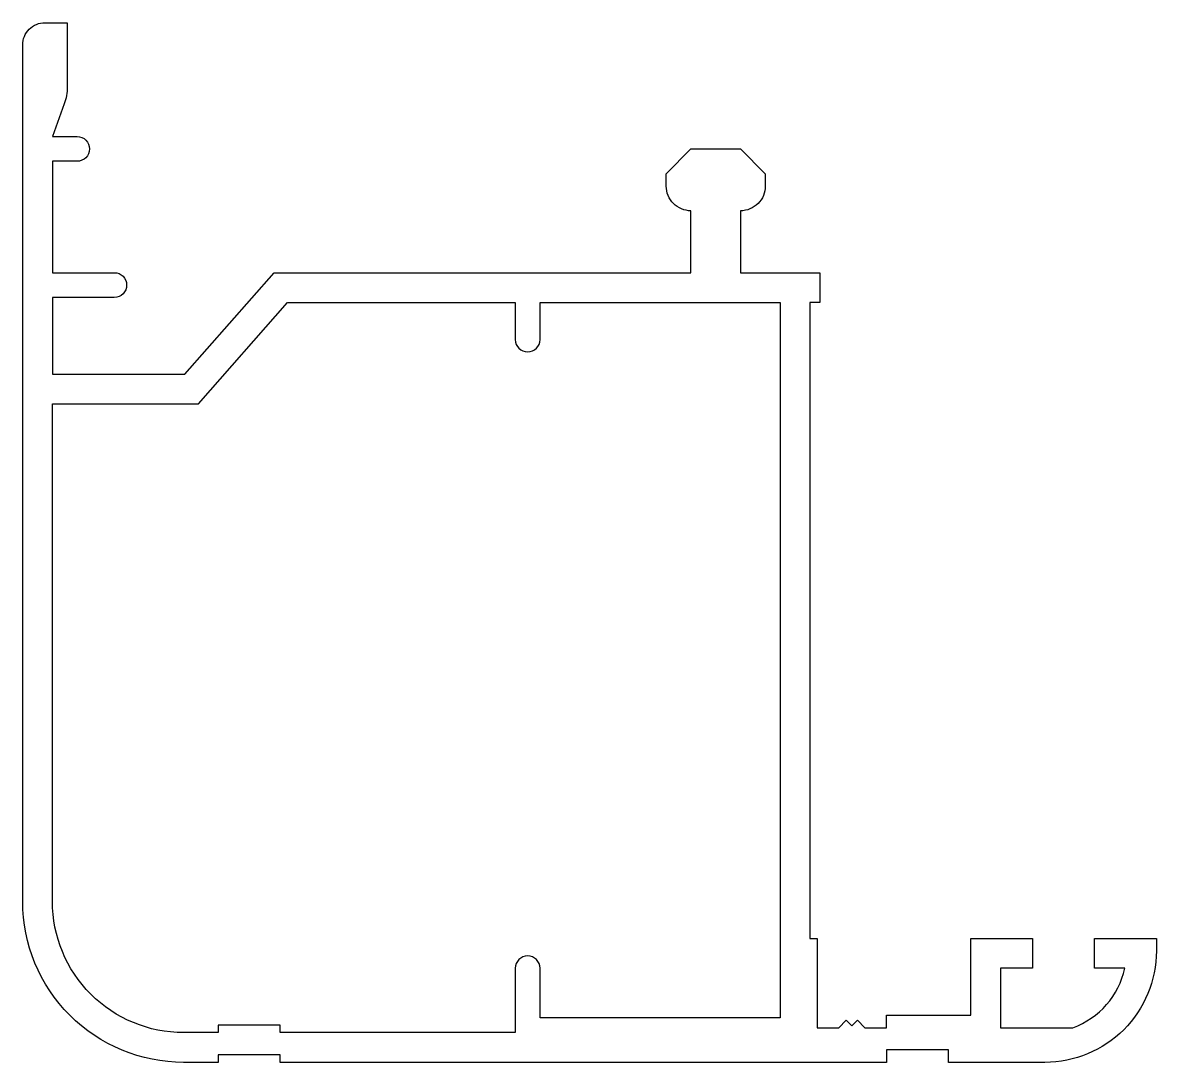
# Model space of a CAD drawing. Extents: x 296.8 to 342.6, y 161.8 to 203.8.
import ezdxf

# ---------------------------------------------------------------- set-up
doc = ezdxf.new("R2010")
doc.units = 0
doc.layers.get('0').update_dxf_attribs({"linetype": 'CONTINUOUS'})

msp = doc.modelspace()

# ---------------------------------------------------------------- linework, layer by layer
for points in [[(331.727, 163.696), (335.127, 163.696), (335.127, 166.796), (337.627, 166.796), (337.627, 165.596), (336.327, 165.596), (336.327, 163.196), (339.258, 163.196, 0.257237), (341.351, 165.596), (340.127, 165.596), (340.127, 166.796), (342.627, 166.796), (342.627, 166.296, -0.414214), (338.127, 161.796), (334.227, 161.796), (334.227, 162.296), (331.727, 162.296), (331.727, 161.796), (307.227, 161.796), (307.227, 162.096), (304.727, 162.096), (304.727, 161.796), (303.327, 161.796, -0.414214), (296.827, 168.296), (296.827, 202.896, -0.414214), (297.727, 203.796), (298.627, 203.796), (298.627, 201.198, -0.087489), (298.506, 200.513), (298.027, 199.196), (299.027, 199.196, -1), (299.027, 198.196), (298.027, 198.196), (298.027, 193.696), (300.527, 193.696, -0.414214), (301.027, 193.196, -0.414214), (300.527, 192.696), (298.027, 192.696), (298.027, 189.596), (303.383, 189.596), (306.983, 193.696), (323.827, 193.696), (323.827, 196.196, -0.414214), (322.827, 197.196), (322.827, 197.696), (323.827, 198.696), (325.827, 198.696), (326.827, 197.696), (326.827, 197.196, -0.414214), (325.827, 196.196), (325.827, 193.696), (329.027, 193.696), (329.027, 192.496), (328.627, 192.496), (328.627, 166.796), (328.927, 166.796), (328.927, 163.196), (329.802, 163.196), (330.102, 163.496), (330.327, 163.271), (330.552, 163.496), (330.852, 163.196), (331.727, 163.196)], [(304.727, 163.296), (304.727, 162.996), (303.327, 162.996, -0.414214), (298.027, 168.296), (298.027, 188.396), (303.927, 188.396), (307.527, 192.496), (316.727, 192.496), (316.727, 190.996, 1), (317.727, 190.996), (317.727, 192.496), (327.427, 192.496), (327.427, 163.596), (317.727, 163.596), (317.727, 165.596, 1), (316.727, 165.596), (316.727, 162.996), (307.227, 162.996), (307.227, 163.296)]]:
    msp.add_lwpolyline(points, format="xyb", close=True)

doc.saveas('drawing.dxf')
